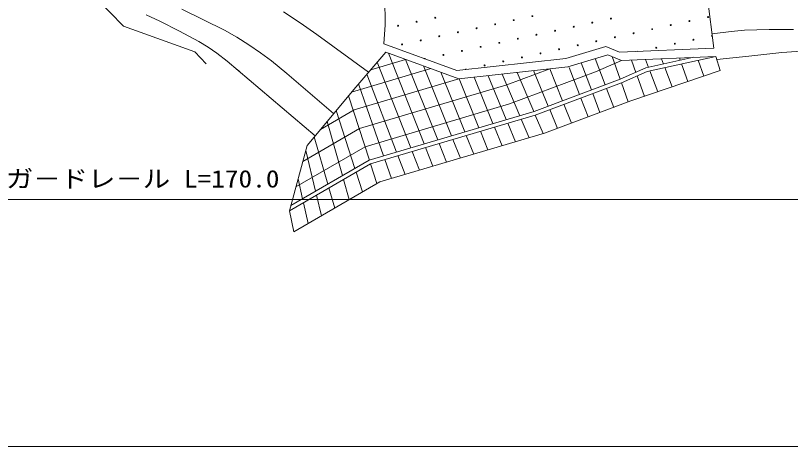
# Model space of a CAD drawing. Units: millimetres, scale not verified. Extents: x 40000 to 680000, y 20000 to 380000.
# Drawn here: x 176826 to 258188, y 205000 to 250296 of the extents above; entities that cross this region are included whole.
import ezdxf
from ezdxf.enums import TextEntityAlignment as Align

# ---------------------------------------------------------------- set-up
doc = ezdxf.new("R2010")
doc.units = ezdxf.units.MM
doc.header["$LTSCALE"] = 1000
for name, color, linetype, lineweight in [('M-BGD', 7, 'Continuous', 13), ('M-STR-HTXT', 7, 'Continuous', 13), ('M-TTL-BAND', 7, 'Continuous', 13)]:
    doc.layers.add(name, color=color, linetype=linetype, lineweight=lineweight)
doc.styles.add('ＭＳ ゴシック', font='')
doc.styles.get('ＭＳ ゴシック').set_extended_font_data('MS Gothic')

msp = doc.modelspace()

# ---------------------------------------------------------------- linework, layer by layer
at = {"layer": 'M-BGD'}
for p, q in [((215617, 249298), (215591, 255650)), ((215617, 249298), (215591, 255650)), ((183737, 253736), (188156, 249158)), ((250139, 246873), (249263, 253767)), ((249263, 253767), (250139, 246873)), ((194282, 250967), (198754, 248741)), ((204947, 250671), (206712, 249510)), ((190534, 250361), (191981, 249683)), ((188156, 249158), (195663, 246490)), ((191981, 249683), (194036, 248647)), ((206712, 249510), (208444, 248298)), ((215617, 249298), (215483, 247316)), ((215483, 247316), (215617, 249298)), ((194036, 248647), (196073, 247553)), ((198754, 248741), (200056, 248001)), ((208444, 248298), (213883, 244332)), ((251957, 248628), (249948, 248376)), ((253370, 248745), (251957, 248628)), ((255949, 248822), (253370, 248745)), ((258515, 248839), (255949, 248822)), ((196073, 247553), (197039, 246971)), ((200056, 248001), (201328, 247209)), ((197039, 246971), (197971, 246340)), ((201328, 247209), (202533, 246388)), ((223158, 244503), (215483, 247316)), ((223158, 244503), (215483, 247316)), ((238800, 247028), (234587, 245767)), ((238800, 247028), (234587, 245767)), ((240223, 246440), (238800, 247028)), ((240223, 246440), (238800, 247028)), ((250139, 246873), (240223, 246440)), ((250139, 246873), (240223, 246440)), ((259822, 246579), (257275, 246406)), ((195663, 246490), (196852, 245198)), ((197971, 246340), (199050, 245502)), ((202533, 246388), (203704, 245518)), ((215704, 246445), (212540, 242772)), ((223380, 243632), (215704, 246445)), ((215993, 246340), (219716, 236795)), ((234587, 245767), (223158, 244503)), ((234587, 245767), (223158, 244503)), ((239022, 246157), (234808, 244896)), ((237696, 245760), (238736, 243009)), ((240444, 245569), (239022, 246157)), ((239466, 245974), (240310, 243599)), ((250361, 246002), (240444, 245569)), ((248053, 245901), (243010, 244786)), ((250361, 246002), (243135, 244404)), ((250361, 246002), (243135, 244404)), ((244634, 245752), (244850, 245193)), ((246523, 245834), (246613, 245583)), ((250810, 244521), (250361, 246002)), ((253814, 246009), (250457, 245682)), ((257275, 246406), (253814, 246009)), ((199050, 245502), (208287, 237662)), ((203704, 245518), (205317, 244209)), ((217781, 245684), (214113, 244598)), ((214803, 245399), (218323, 236382)), ((217781, 245684), (221148, 237219)), ((219676, 244990), (222595, 237647)), ((236208, 245315), (237285, 242466)), ((240444, 245569), (237728, 244374)), ((241489, 245615), (241949, 244319)), ((242962, 245679), (243282, 244846)), ((246748, 245203), (247405, 243356)), ((248487, 245587), (249077, 243928)), ((200102, 244610), (200261, 244472)), ((200261, 244472), (200427, 244327)), ((205317, 244209), (210222, 239987)), ((220430, 244713), (212104, 242249)), ((213703, 244123), (216836, 235942)), ((221466, 244333), (224001, 238063)), ((234808, 244896), (223380, 243632)), ((227910, 244133), (229758, 239767)), ((232917, 244687), (228392, 242994)), ((237728, 244374), (228698, 240996)), ((229497, 244309), (231234, 240204)), ((231200, 244497), (232752, 240770)), ((232917, 244687), (234260, 241334)), ((234963, 244835), (236035, 241998)), ((243010, 244786), (240293, 243591)), ((243135, 244404), (240444, 243221)), ((243135, 244404), (240444, 243221)), ((250810, 244521), (241426, 241312)), ((243427, 244469), (244266, 242283)), ((244996, 244816), (245775, 242799)), ((223380, 243632), (212372, 240373)), ((223393, 243633), (225475, 238499)), ((224962, 243807), (226948, 238936)), ((226442, 243971), (228354, 239352)), ((240293, 243591), (231264, 240213)), ((242083, 243942), (242845, 241798)), ((206900, 242846), (206934, 242816)), ((207432, 236636), (212540, 242772)), ((212826, 243117), (215471, 235538)), ((228392, 242994), (212949, 238423)), ((240444, 243221), (231391, 239833)), ((240444, 243221), (231391, 239833)), ((238877, 242634), (239630, 240641)), ((240444, 243221), (241158, 241212)), ((211787, 241868), (213974, 235095)), ((237426, 242092), (238180, 240098)), ((228698, 240996), (213518, 236503)), ((241426, 241312), (232373, 237925)), ((234408, 240962), (235201, 238983)), ((236177, 241624), (236930, 239630)), ((212372, 240373), (208829, 238314)), ((210494, 240315), (212461, 234226)), ((231264, 240213), (213938, 235084)), ((232906, 240400), (233726, 238432)), ((231391, 239833), (214097, 234714)), ((231391, 239833), (214097, 234714)), ((229915, 239396), (230741, 237442)), ((231391, 239833), (232218, 237879)), ((212949, 238423), (206983, 234955)), ((209530, 239156), (211151, 233465)), ((227100, 238563), (227900, 236601)), ((228508, 238980), (229320, 237021)), ((232373, 237925), (215079, 232806)), ((224151, 237691), (224945, 235727)), ((225626, 238127), (226422, 236164)), ((208196, 237553), (209615, 232572)), ((221296, 236845), (222078, 234878)), ((222744, 237274), (223526, 235307)), ((205598, 229774), (207432, 236636)), ((213518, 236503), (206270, 232290)), ((207294, 236118), (208333, 231827)), ((218469, 236009), (219239, 234037)), ((219862, 236421), (220631, 234449)), ((215603, 235160), (216298, 233167)), ((216979, 235568), (217736, 233593)), ((214097, 234714), (205598, 229774)), ((214097, 234714), (205598, 229774)), ((213938, 235084), (205744, 230322)), ((214097, 234714), (214771, 232627)), ((212587, 233837), (213261, 231750)), ((215079, 232806), (206030, 227546)), ((206491, 233115), (206959, 231028)), ((211264, 233068), (211870, 230941)), ((209728, 232175), (210334, 230048)), ((208431, 231421), (208957, 229248)), ((207051, 230619), (207543, 228426)), ((206030, 227546), (205598, 229774))]:
    msp.add_line(p, q, dxfattribs=at)
for centre in [(220896, 250061), (229138, 249801), (231092, 250225), (239334, 249965), (249531, 250129), (216986, 249213), (218941, 249637), (225228, 248954), (227183, 249377), (235425, 249118), (237380, 249541), (245622, 249282), (247576, 249705), (221319, 248106), (223274, 248530), (231516, 248270), (233471, 248694), (241713, 248434), (243667, 248858), (219365, 247682), (227607, 247423), (229561, 247846), (237803, 247587), (239758, 248010), (246046, 247327), (248000, 247751), (217410, 247259), (223698, 246575), (225652, 246999), (233894, 246739), (235849, 247163), (244091, 246903), (221743, 246151), (229985, 245892), (231940, 246315), (226076, 245044), (228030, 245468)]:
    msp.add_circle(centre, 50, dxfattribs=at)
for centre, start, end in [((249955, 248174), 75.50501, 298.97451), ((242136, 246480), 64.40271, 120.59119), ((219788, 245728), 351.14382, 148.5946), ((224121, 244621), 353.53467, 199.09166)]:
    msp.add_arc(centre, 50, start, end, dxfattribs=at)
at = {"layer": 'M-STR-HTXT'}
msp.add_line((301030, 230951), (132231, 230951), dxfattribs=at)
at = {"layer": 'M-TTL-BAND'}
msp.add_line((40000, 205000), (579000, 205000), dxfattribs=at)

# ---------------------------------------------------------------- texts
at = {"layer": 'M-STR-HTXT', "style": 'ＭＳ ゴシック', "width": 1.15}
msp.add_text('ガ－ドレ－ル L=170.0', height=1833, dxfattribs=at).set_placement((175816, 231669), align=Align.BOTTOM_LEFT)

doc.saveas('drawing.dxf')
